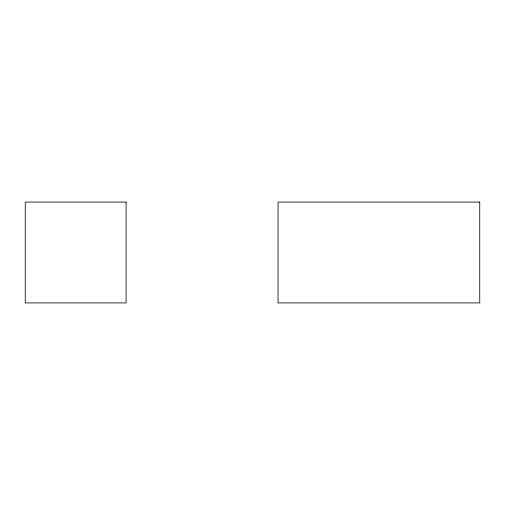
<?xml version="1.0" encoding="UTF-8"?>
<svg xmlns="http://www.w3.org/2000/svg" width="505" height="505" viewBox="0 0 505 505"><rect width="100%" height="100%" fill="white"/><g stroke="black" fill="none" stroke-linecap="round" stroke-linejoin="round"><path stroke-width="0.76" d="M126.098 202.076L25.25 202.076L25.25 302.924L126.098 302.924L126.098 202.076M479.75 202.076L278.053 202.076L278.053 302.924L479.75 302.924L479.75 202.076"/></g></svg>
